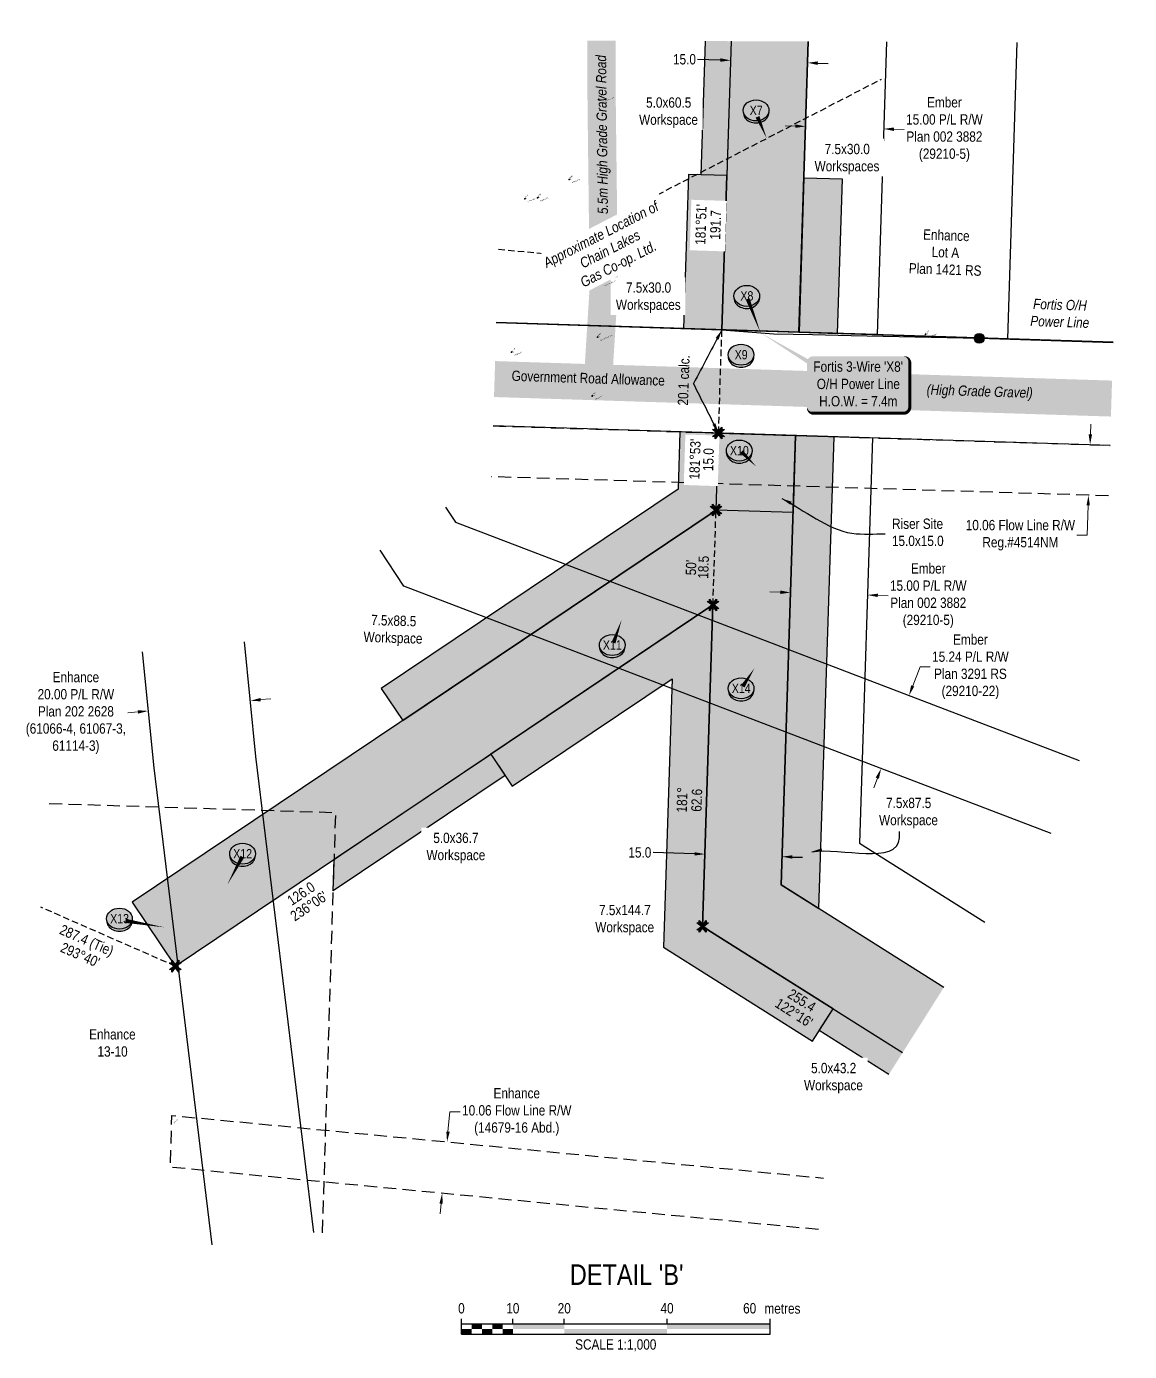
# Model space of a CAD drawing. Extents: x 337432 to 345408, y 5808486 to 5816348.
# Drawn here: x 342959 to 344031, y 5810667 to 5811956 of the extents above; entities that cross this region are included whole.
import ezdxf
from ezdxf.enums import TextEntityAlignment as Align

# ---------------------------------------------------------------- set-up
doc = ezdxf.new("R2010")
doc.units = 0
doc.header["$LTSCALE"] = 5
doc.header["$PDSIZE"] = 0.5
for name, pattern in [('foc-ACCESSROAD', [3.75, 2.5, -1.25]), ('foc-FLOWLINE', [3.75, 2.5, -1.25]), ('foc-TIELINE', [1.875, 1.25, -0.625]), ('foc-TRAV', [1.875, 1.25, -0.625]), ('POWERLINE5', [7.8, 2.4, -0.6, 0.6, -0.6, 0.6, -0.6, 2.4]), ('UG_PIPE', [1.875, 1.25, -0.625])]:
    doc.linetypes.add(name, pattern=pattern)
doc.layers.get('Defpoints').update_dxf_attribs({"color": 9})
for name, color, linetype in [('AS-PIPE-AG-CLIENT HIGH PRESSURE', 240, 'Continuous'), ('AS-PIPE-UG', 44, 'UG_PIPE'), ('AS-PIPE-UG-T', 44, 'Continuous'), ('AS-POWER', 104, 'foc-POWER'), ('AS-POWER-EXISTING', 72, 'POWERLINE5'), ('AS-POWER-T', 104, 'Continuous'), ('AS-ROADS', 254, 'Continuous'), ('C-FLOWLINE', 13, 'foc-FLOWLINE'), ('C-RW', 13, 'Continuous'), ('C-WS', 13, 'foc-ACCESSROAD'), ('DETAIL-T', 7, 'Continuous'), ('F-FLOWLINE', 190, 'foc-FLOWLINE'), ('F-RW', 190, 'Continuous'), ('L-BD', 7, 'Continuous'), ('L-BD1', 253, 'Continuous'), ('L-MON', 1, 'Continuous'), ('L-ROAD-T', 7, 'Continuous'), ('L-SEC', 7, 'Continuous'), ('L-TIE', 7, 'foc-TIELINE'), ('L-TITLEDB', 4, 'Continuous'), ('L-TITLEDB-T', 4, 'Continuous'), ('P-CROSSINGS', 250, 'Continuous'), ('P-IOP3', 10, 'Continuous'), ('P-IOP3-H', 21, 'Continuous'), ('P-IOP4', 10, 'Continuous'), ('P-IOP4-H', 21, 'Continuous'), ('P-LTO3', 14, 'Continuous'), ('P-LTO4', 14, 'Continuous'), ('P-PROPOSED', 10, 'Continuous'), ('P-PROPOSED-H', 21, 'Continuous'), ('P-PROPOSED-T', 10, 'Continuous'), ('P-TEMP-H3', 41, 'Continuous'), ('P-TEMP-H4', 41, 'Continuous'), ('P-TEMP_WORKSPACE3', 46, 'Continuous'), ('P-TEMP_WORKSPACE4', 46, 'Continuous'), ('P-TRAV', 4, 'foc-TRAV'), ('P-TXT', 4, 'Continuous')]:
    doc.layers.add(name, color=color, linetype=linetype)
for name, color, linetype, lineweight in [('C-FLOWLINE-T', 13, 'Continuous', 9), ('C-RW-T', 13, 'Continuous', 9), ('C-WS-T', 13, 'Continuous', 9), ('F-FLOWLINE-T', 190, 'Continuous', 9), ('F-RW-T', 190, 'Continuous', 9), ('P-TEMP-T3', 46, 'Continuous', 18), ('P-TEMP-T4', 46, 'Continuous', 18), ('T-TEXT', 48, 'Continuous', 18)]:
    doc.layers.add(name, color=color, linetype=linetype, lineweight=lineweight)
for name, color, linetype, plot in [('Z-DESCRIPTION-1409-18', 21, 'Continuous', False), ('Z-ELEVATION-1409-18', 21, 'Continuous', False), ('Z-MSPOINT-1409-18', 21, 'Continuous', False), ('Z-POINTNUMBER-1409-18', 21, 'Continuous', False)]:
    doc.layers.add(name, color=color, linetype=linetype, plot=plot)
doc.styles.add('100L', font='', dxfattribs={"height": 11})
doc.styles.add('80', font='', dxfattribs={"height": 10})
doc.styles.add('80CG', font='', dxfattribs={"height": 10})
doc.styles.add('80L', font='', dxfattribs={"height": 10})
doc.styles.add('80LS', font='', dxfattribs={"height": 10})
doc.styles.add('Crossing', font='', dxfattribs={"height": 10})
doc.styles.add('DESCRIPTION', font='', dxfattribs={"height": 2.5})
doc.styles.add('ELEVATION', font='', dxfattribs={"height": 2.5})
doc.styles.add('foc-LtypeFont', font='', dxfattribs={"height": 7.35})
doc.styles.add('POINTNUMBER', font='', dxfattribs={"height": 2.5})
doc.styles.get('100L').set_extended_font_data('Arial Narrow')
doc.styles.get('80').set_extended_font_data('Arial Narrow')
doc.styles.get('80CG').set_extended_font_data('Arial Narrow')
doc.styles.get('80L').set_extended_font_data('Arial Narrow')
doc.styles.get('80LS').set_extended_font_data('Arial Narrow', italic=True)
doc.styles.get('Crossing').set_extended_font_data('Arial Narrow')
doc.styles.get('DESCRIPTION').set_extended_font_data('Arial Narrow')
doc.styles.get('ELEVATION').set_extended_font_data('Arial Narrow')
doc.styles.get('foc-LtypeFont').set_extended_font_data('Arial Narrow')
doc.styles.get('POINTNUMBER').set_extended_font_data('Arial Narrow')
doc.linetypes.add('foc-POWER', pattern='A,6,-1,["P",foc-LtypeFont,S=0.2,R=0,X=-0.625,Y=-0.75],-1.24,4', length=12.24)
doc.dimstyles.new('Compass 5 000', dxfattribs={"dimscale": 5, "dimtxt": 9, "dimasz": 2, "dimexe": 0.2, "dimexo": 0.0625, "dimgap": 0.5, "dimtad": 0, "dimtih": 1, "dimtoh": 1, "dimzin": 0, "dimdsep": 46, "dimtxsty": '80CG', "dimcen": 0.1, "dimse1": 1, "dimse2": 1, "dimclrd": 256, "dimclrt": 256, "dimaunit": 1, "dimadec": 4, "dimazin": 0, "dimtfac": 0.06, "dimtofl": 0, "dimtmove": 0, "dimatfit": 1, "dimfxl": 0.2, "dimtolj": 1, "dimtzin": 0, "dimlwd": -1, "dimarcsym": 0})

# ---------------------------------------------------------------- blocks, each defined once
blk = doc.blocks.new('xing2')
h = blk.add_hatch(color=50)
h.dxf.hatch_style = 1
edge = h.paths.add_edge_path()
edge.add_ellipse((0, 0), major_axis=(-12.5, 0), ratio=0.816297, start_angle=0, end_angle=360)
h = blk.add_hatch(color=250)
h.dxf.hatch_style = 1
edge = h.paths.add_edge_path()
edge.add_ellipse((0, -2), major_axis=(-12.5, 0), ratio=0.816297, start_angle=0, end_angle=180)
edge.add_line((12.5, -2), (12.5, 0))
edge.add_ellipse((0, 0), major_axis=(-12.5, 0), ratio=0.816297, start_angle=0, end_angle=180, ccw=False)
edge.add_line((-12.5, 0), (-12.5, -2))
at = {"color": 250}
blk.add_ellipse((0, 0), major_axis=(-12.5, 0), ratio=0.816297, dxfattribs=at)
blk.add_ellipse((0, -2), major_axis=(-12.5, 0), ratio=0.816297, start_param=0, end_param=3.141593, dxfattribs=at)
at = {"color": 250, "style": 'Crossing'}
blk.add_attdef('CROSSING', text='', height=9, dxfattribs=at).set_placement((0.1, 0), align=Align.MIDDLE_CENTER)
at = {"color": 250, "style": 'Crossing', "flags": 1}
for tag, p in [('OWNER', (0.1, -12.5)), ('DESCRIPTION', (0.1, -25.8)), ('LOCATION', (0.1, -39.3)), ('DWG_REF', (0.1, -52.8))]:
    blk.add_attdef(tag, text='', height=9, dxfattribs=at).set_placement(p, align=Align.MIDDLE_CENTER)
blk = doc.blocks.new('TEMP')
h = blk.add_hatch(color=255)
h.dxf.hatch_style = 1
h.paths.add_polyline_path([(0, 0.25), (-0.67, 1.15), (-0.67, 0.67), (-1.15, 0.67), (-0.25, 0), (-1.15, -0.67), (-0.67, -0.67), (-0.67, -1.15), (0, -0.25), (0.67, -1.15), (0.67, -0.67), (1.15, -0.67), (0.25, 0), (1.15, 0.67), (0.67, 0.67), (0.67, 1.15)])
h.paths.add_polyline_path([(0.57, 0.85), (0.57, 0.57), (0.85, 0.57), (0.08, 0), (0.85, -0.57), (0.57, -0.57), (0.57, -0.85), (0, -0.08), (-0.57, -0.85), (-0.57, -0.57), (-0.85, -0.57), (-0.08, 0), (-0.85, 0.57), (-0.57, 0.57), (-0.57, 0.85), (0, 0.08)], flags=16)
h = blk.add_hatch(color=1)
h.dxf.hatch_style = 1
h.paths.add_polyline_path([(0, 0.08), (-0.57, 0.85), (-0.57, 0.57), (-0.85, 0.57), (-0.08, 0), (-0.85, -0.57), (-0.57, -0.57), (-0.57, -0.85), (0, -0.08), (0.57, -0.85), (0.57, -0.57), (0.85, -0.57), (0.08, 0), (0.85, 0.57), (0.57, 0.57), (0.57, 0.85)])
at = {"color": 1}
for p, q in [((-0.08, 0), (0.08, 0)), ((0, 0.08), (0, -0.08))]:
    blk.add_line(p, q, dxfattribs=at)
at = {"color": 255, "flags": 128}
blk.add_lwpolyline([(-0.25, 0), (-1.15, 0.67), (-0.67, 0.67), (-0.67, 1.15), (0, 0.25), (0.67, 1.15), (0.67, 0.67), (1.15, 0.67), (0.25, 0), (1.15, -0.67), (0.67, -0.67), (0.67, -1.15), (0, -0.25), (-0.67, -1.15), (-0.67, -0.67), (-1.15, -0.67)], close=True, dxfattribs=at)
at = {"color": 1, "flags": 128}
blk.add_lwpolyline([(-0.08, 0), (-0.85, 0.57), (-0.57, 0.57), (-0.57, 0.85), (0, 0.08), (0.57, 0.85), (0.57, 0.57), (0.85, 0.57), (0.08, 0), (0.85, -0.57), (0.57, -0.57), (0.57, -0.85), (0, -0.08), (-0.57, -0.85), (-0.57, -0.57), (-0.85, -0.57)], close=True, dxfattribs=at)
blk = doc.blocks.new('*D280')
at = {"layer": 'C-FLOWLINE-T', "transparency": 16777216}
for p, q in [((343368.7, 5810880.7), (343370.6, 5810899.9)), ((343370.6, 5810899.9), (343380.6, 5810899.9)), ((343362, 5810810.7), (343361.1, 5810800.7))]:
    blk.add_line(p, q, dxfattribs=at)
for points in [[(343367.1, 5810880.8), (343370.4, 5810880.5), (343367.8, 5810870.7)], [(343360.4, 5810810.8), (343363.7, 5810810.5), (343363, 5810820.6)]]:
    blk.add_solid(points, dxfattribs=at)
at = {"layer": 'Defpoints', "color": 0, "transparency": 16777216}
for p in [(343356.3, 5810871.8), (343367.8, 5810870.7), (343351.5, 5810821.7)]:
    blk.add_point(p, dxfattribs=at)
at = {"layer": 'C-FLOWLINE-T', "transparency": 16777216, "insert": (343435.6, 5810899.9), "char_height": 10, "attachment_point": 5, "style": '80CG'}
blk.add_mtext('\\A1;Enhance\\P10.06 Flow Line R/W\\P(14679-16 Abd.)', dxfattribs=at)
blk = doc.blocks.new('*D281')
at = {"layer": 'Defpoints', "color": 0, "transparency": 16777216}
for p in [(343906.9, 5811551.7), (343905.4, 5811502.6), (343991.6, 5811499.9)]:
    blk.add_point(p, dxfattribs=at)
at = {"layer": 'F-FLOWLINE-T', "transparency": 16777216}
for p, q in [((343993.5, 5811559.1), (343993.8, 5811569.1)), ((343991.3, 5811489.9), (343990.4, 5811461)), ((343990.4, 5811461), (343980.4, 5811461))]:
    blk.add_line(p, q, dxfattribs=at)
for points in [[(343991.8, 5811559.1), (343995.1, 5811559), (343993.2, 5811549.1)], [(343989.7, 5811490), (343993, 5811489.9), (343991.6, 5811499.9)]]:
    blk.add_solid(points, dxfattribs=at)
at = {"layer": 'F-FLOWLINE-T', "transparency": 16777216, "insert": (343925.4, 5811461), "char_height": 10, "attachment_point": 5, "style": '80CG'}
blk.add_mtext('\\A1;10.06 Flow Line R/W\\PReg.#4514NM', dxfattribs=at)
blk = doc.blocks.new('*D282')
at = {"layer": 'C-RW-T', "transparency": 16777216}
for p, q in [((343186.5, 5811301), (343196.5, 5811301.9)), ((343067.1, 5811289), (343057.2, 5811288.1))]:
    blk.add_line(p, q, dxfattribs=at)
for points in [[(343186.3, 5811302.6), (343186.7, 5811299.3), (343176.6, 5811300)], [(343067, 5811290.7), (343067.3, 5811287.4), (343077.1, 5811290)]]:
    blk.add_solid(points, dxfattribs=at)
at = {"layer": 'Defpoints', "color": 0, "transparency": 16777216}
for p in [(343077.1, 5811290), (343178, 5811285.9), (343078.5, 5811275.9)]:
    blk.add_point(p, dxfattribs=at)
at = {"layer": 'C-RW-T', "transparency": 16777216, "insert": (343006.8, 5811288.1), "char_height": 10, "attachment_point": 5, "style": '80CG'}
blk.add_mtext('\\A1;Enhance\\P20.00 P/L R/W\\PPlan 202 2628\\P(61066-4, 61067-3, \\P61114-3)', dxfattribs=at)
blk = doc.blocks.new('*D283')
at = {"layer": 'Defpoints', "color": 0, "transparency": 16777216}
for p in [(343817.1, 5811305.1), (343818.3, 5811304.6), (343791, 5811233.5)]:
    blk.add_point(p, dxfattribs=at)
at = {"layer": 'F-RW-T', "transparency": 16777216}
for p, q in [((343820.7, 5811314.4), (343827.8, 5811333)), ((343827.8, 5811333), (343837.8, 5811333)), ((343786.3, 5811224.6), (343782.7, 5811215.3))]:
    blk.add_line(p, q, dxfattribs=at)
for points in [[(343819.1, 5811315), (343822.2, 5811313.8), (343817.1, 5811305.1)], [(343784.7, 5811225.2), (343787.8, 5811224), (343789.9, 5811233.9)]]:
    blk.add_solid(points, dxfattribs=at)
at = {"layer": 'F-RW-T', "transparency": 16777216, "insert": (343876.8, 5811333), "char_height": 10, "attachment_point": 5, "style": '80CG'}
blk.add_mtext('\\A1;Ember\\P15.24 P/L R/W\\PPlan 3291 RS\\P(29210-22)', dxfattribs=at)
blk = doc.blocks.new('*D284')
at = {"layer": 'Defpoints', "color": 0, "transparency": 16777216}
for p in [(343701.7, 5811402), (343776.7, 5811399.6), (343776.8, 5811402.8)]:
    blk.add_point(p, dxfattribs=at)
at = {"layer": 'F-RW-T', "transparency": 16777216}
for p, q in [((343691.8, 5811405.5), (343681.8, 5811405.8)), ((343786.8, 5811402.5), (343796.7, 5811402.1))]:
    blk.add_line(p, q, dxfattribs=at)
for points in [[(343691.9, 5811407.2), (343691.8, 5811403.8), (343701.8, 5811405.2)], [(343786.8, 5811404.1), (343786.7, 5811400.8), (343776.8, 5811402.8)]]:
    blk.add_solid(points, dxfattribs=at)
at = {"layer": 'F-RW-T', "transparency": 16777216, "insert": (343835.8, 5811402.1), "char_height": 10, "attachment_point": 5, "style": '80CG'}
blk.add_mtext('\\A1;Ember\\P15.00 P/L R/W\\PPlan 002 3882\\P(29210-5)', dxfattribs=at)
blk = doc.blocks.new('*D285')
at = {"layer": 'Defpoints', "color": 0, "transparency": 16777216}
for p in [(343716.4, 5811852.5), (343792.4, 5811856.3), (343792.2, 5811850.1)]:
    blk.add_point(p, dxfattribs=at)
at = {"layer": 'F-RW-T', "transparency": 16777216}
for p, q in [((343706.6, 5811859), (343696.6, 5811859.3)), ((343802.4, 5811856), (343812.4, 5811855.7))]:
    blk.add_line(p, q, dxfattribs=at)
for points in [[(343706.6, 5811860.7), (343706.5, 5811857.4), (343716.6, 5811858.7)], [(343802.5, 5811857.7), (343802.4, 5811854.3), (343792.4, 5811856.3)]]:
    blk.add_solid(points, dxfattribs=at)
at = {"layer": 'F-RW-T', "transparency": 16777216, "insert": (343851.5, 5811855.7), "char_height": 10, "attachment_point": 5, "style": '80CG'}
blk.add_mtext('\\A1;Ember\\P15.00 P/L R/W\\PPlan 002 3882\\P(29210-5)', dxfattribs=at)
blk = doc.blocks.new('*D286')
at = {"layer": 'Defpoints', "color": 0, "transparency": 16777216}
for p in [(343619.1, 5811166.3), (343694.1, 5811163.9), (343618.6, 5811150.7)]:
    blk.add_point(p, dxfattribs=at)
at = {"layer": 'P-TXT', "transparency": 16777216}
for p, q in [((343608.6, 5811151), (343568.1, 5811152.3)), ((343703.6, 5811147.9), (343713.6, 5811147.6))]:
    blk.add_line(p, q, dxfattribs=at)
for points in [[(343608.7, 5811152.6), (343608.6, 5811149.3), (343618.6, 5811150.7)], [(343703.6, 5811149.6), (343703.5, 5811146.3), (343693.6, 5811148.2)]]:
    blk.add_solid(points, dxfattribs=at)
at = {"layer": 'P-TXT', "transparency": 16777216, "insert": (343555.3, 5811152.3), "char_height": 10, "attachment_point": 5, "style": '80CG'}
blk.add_mtext('\\A1;15.0', dxfattribs=at)
blk = doc.blocks.new('*D287')
at = {"layer": 'Defpoints', "color": 0, "transparency": 16777216}
for p in [(343718.4, 5811920.6), (343638.3, 5811758.4), (343713.2, 5811756.1)]:
    blk.add_point(p, dxfattribs=at)
at = {"layer": 'P-TXT', "transparency": 16777216}
for p, q in [((343633.5, 5811923.3), (343611.4, 5811924)), ((343728.4, 5811920.3), (343738.4, 5811920))]:
    blk.add_line(p, q, dxfattribs=at)
for points in [[(343633.6, 5811925), (343633.5, 5811921.6), (343643.5, 5811923)], [(343728.4, 5811922), (343728.3, 5811918.6), (343718.4, 5811920.6)]]:
    blk.add_solid(points, dxfattribs=at)
at = {"layer": 'P-TXT', "transparency": 16777216, "insert": (343598.7, 5811924), "char_height": 10, "attachment_point": 5, "style": '80CG'}
blk.add_mtext('\\A1;15.0', dxfattribs=at)
blk = doc.blocks.new('*U32')
at = {"color": 0}
for p, q in [((-150, 0), (-150, 15)), ((-100, 10), (-100, 15)), ((-50, 10), (-50, 15)), ((50, 10), (50, 15)), ((150.2, 0), (150.2, 15)), ((-150, 10), (150.2, 10)), ((-150, 0), (150.2, 0))]:
    blk.add_line(p, q, dxfattribs=at)
for points in [[(-150, 5), (-140, 5), (-150, 0), (-140, 0)], [(-140, 10), (-130, 10), (-140, 5), (-130, 5)], [(-130, 5), (-120, 5), (-130, 0), (-120, 0)], [(-120, 10), (-110, 10), (-120, 5), (-110, 5)], [(-110, 5), (-100, 5), (-110, 0), (-100, 0)], [(-100, 10), (-50, 10), (-100, 5), (-50, 5)], [(-50, 5), (50, 5), (-50, 0), (50, 0)], [(50, 10), (150.2, 10), (50, 5), (150.2, 5)]]:
    blk.add_solid(points, dxfattribs=at)
at = {"color": 0, "style": '80'}
blk.add_text('metres', height=10, dxfattribs=at).set_placement((162.2, 20), align=Align.CENTER)
at = {"color": 0, "char_height": 10, "style": '80'}
for s, insert, attachment_point in [('0', (-150, 30.2), 2), ('10', (-100, 30.2), 2), ('20', (-50, 30.2), 2), ('40', (50, 30.2), 2), ('60', (136.7, 30.2), 3), ('SCALE 1:1,000', (0.1, -5), 2)]:
    blk.add_mtext(s, dxfattribs=dict(at, insert=insert, attachment_point=attachment_point))
blk = doc.blocks.new('*U301')
h = blk.add_hatch(color=255)
edge = h.paths.add_edge_path()
edge.add_line((-44, -28.5), (44, -28.5))
edge.add_arc((44, -22.5), 6, 270, 360)
edge.add_line((50, -22.5), (50, 21))
edge.add_arc((44, 21), 6, 0, 90)
edge.add_line((44, 27), (-44, 27))
edge.add_arc((-44, 21), 6, 90, 180)
edge.add_line((-50, 21), (-50, -22.5))
edge.add_arc((-44, -22.5), 6, 180, 270)
at = {"color": 104, "flags": 128}
blk.add_lwpolyline([(-44, -28.5, 3, 3, 0), (44, -28.5, 3, 3, 0.414214), (50, -22.5, 3, 3, 0), (50, 21, 3, 0, 0.414214), (44, 27, 0, 0, 0), (-44, 27, 0, 0, 0.414214), (-50, 21, 0, 0, 0), (-50, -22.5, 0, 3, 0.414214)], format="xyseb", close=True, dxfattribs=at)
at = {"color": 104, "style": '80'}
blk.add_attdef('ENTER_TEXT_001', (-26.8, -4.9), '', height=10, dxfattribs=at)
blk = doc.blocks.new('POWERPOLE')
h = blk.add_hatch(color=255)
edge = h.paths.add_edge_path()
edge.add_arc((0, 0), 0.96, 0, 360)
at = {"linetype": 'Continuous'}
for p, q in [((0.68, -0.68), (-0.68, 0.68)), ((-0.68, -0.68), (0.68, 0.68))]:
    blk.add_line(p, q, dxfattribs=at)
blk.add_circle((0, 0), 0.96, dxfattribs=at)

msp = doc.modelspace()

# ---------------------------------------------------------------- hatches: boundary and pattern name
at = {"layer": 'P-IOP3-H'}
h = msp.add_hatch(color=256, dxfattribs=at)
h.dxf.hatch_style = 1
h.paths.add_polyline_path([(343718.128, 5811907.145), (343643.183, 5811909.569), (343635.138, 5811660.902), (343710.085, 5811658.545)])
at = {"layer": 'P-IOP4-H'}
h = msp.add_hatch(color=256, dxfattribs=at)
h.dxf.hatch_style = 1
h.paths.add_polyline_path([(343706.724, 5811558.039), (343704.319, 5811483.094), (343629.373, 5811485.451), (343631.777, 5811560.396)])
at = {"layer": 'P-PROPOSED-H'}
h = msp.add_hatch(color=256, dxfattribs=at)
h.dxf.hatch_style = 1
h.paths.add_polyline_path([(343719.155, 5811941.346), (343644.217, 5811941.664), (343635.138, 5811660.902), (343710.085, 5811658.545)])
h = msp.add_hatch(color=256, dxfattribs=at)
h.dxf.hatch_style = 1
h.paths.add_polyline_path([(343706.724, 5811558.039), (343704.319, 5811483.094), (343629.373, 5811485.451), (343631.777, 5811560.396)])
h = msp.add_hatch(color=256, dxfattribs=at)
h.dxf.hatch_style = 1
h.paths.add_polyline_path([(343810.863, 5810957.542), (343850.904, 5811020.94), (343692.698, 5811120.86), (343704.319, 5811483.094), (343629.373, 5811485.451), (343061.659, 5811103.963), (343103.473, 5811041.72), (343626.41, 5811393.12), (343616.366, 5811080.383)])
at = {"layer": 'P-TEMP-H3'}
h = msp.add_hatch(color=256, dxfattribs=at)
h.dxf.hatch_style = 1
h.paths.add_polyline_path([(343644.221, 5811941.664), (343619.213, 5811941.771), (343615.005, 5811811.632), (343639.986, 5811810.824)])
h = msp.add_hatch(color=256, dxfattribs=at)
h.dxf.hatch_style = 1
h.paths.add_polyline_path([(343602.514, 5811812.036), (343597.665, 5811662.081), (343635.138, 5811660.902), (343639.986, 5811810.824)])
h = msp.add_hatch(color=256, dxfattribs=at)
h.dxf.hatch_style = 1
h.paths.add_polyline_path([(343714.841, 5811808.503), (343710.085, 5811658.545), (343747.559, 5811657.39), (343752.314, 5811807.315)])
at = {"layer": 'P-TEMP-H4'}
h = msp.add_hatch(color=256, dxfattribs=at)
h.dxf.hatch_style = 1
h.paths.add_polyline_path([(343324.642, 5811280.629), (343629.373, 5811485.451), (343631.777, 5811560.396), (343594.305, 5811561.598), (343592.516, 5811505.851), (343303.728, 5811311.745)])
h = msp.add_hatch(color=256, dxfattribs=at)
h.dxf.hatch_style = 1
h.paths.add_polyline_path([(343729.464, 5811097.639), (343744.196, 5811556.837), (343706.724, 5811558.039), (343692.698, 5811120.86)])
h = msp.add_hatch(color=256, dxfattribs=at)
h.dxf.hatch_style = 1
h.paths.add_polyline_path([(343431.17, 5811216.753), (343586.589, 5811321.19), (343578.205, 5811060.142), (343723.141, 5810968.602), (343743.162, 5811000.301), (343616.366, 5811080.383), (343626.41, 5811393.12), (343410.259, 5811247.872)])
h = msp.add_hatch(color=256, dxfattribs=at)
h.dxf.hatch_style = 1
h.paths.add_polyline_path([(343258.135, 5811145.649), (343410.259, 5811247.872), (343424.2, 5811227.126), (343257.168, 5811114.886)])
h = msp.add_hatch(color=256, dxfattribs=at)
h.dxf.hatch_style = 1
h.paths.add_polyline_path([(343797.516, 5810936.41), (343810.863, 5810957.542), (343743.162, 5811000.301), (343729.815, 5810979.169)])

# ---------------------------------------------------------------- linework, layer by layer
at = {"layer": 'AS-PIPE-UG', "flags": 128}
msp.add_lwpolyline([(343417.913, 5811739.149), (343461.878, 5811735.132), (343790.379, 5811904.809)], dxfattribs=at)
at = {"layer": 'AS-POWER', "flags": 128}
msp.add_lwpolyline([(343415.703, 5811667.83), (343485.248, 5811665.627), (343635.138, 5811660.902), (343685.588, 5811656.922), (343723.213, 5811656.262), (343760.698, 5811655.402), (343885.353, 5811652.552), (344015.717, 5811648.505)], dxfattribs=at)
at = {"layer": 'AS-POWER-T', "flags": 128}
msp.add_lwpolyline([(343672.613, 5811657.946, 0, 4.999, 0), (343729.845, 5811623.274, 24.995, 24.995, 0)], format="xyseb", dxfattribs=at)
at = {"layer": 'AS-ROADS', "flags": 128}
for points, const_width in [([(343517.936, 5811942.201), (343518.143, 5811881.28), (343520.298, 5811703.035), (343514.482, 5811609.742)], 27.5), ([(343414.001, 5811612.923), (344014.001, 5811593.929)], 34.992)]:
    msp.add_lwpolyline(points, dxfattribs=dict(at, const_width=const_width))
at = {"layer": 'C-FLOWLINE', "flags": 128}
msp.add_lwpolyline([(343728.97, 5810785.434), (343098.612, 5810846.063), (343100.202, 5810896.442), (343733.786, 5810835.503)], dxfattribs=at)
at = {"layer": 'C-RW', "flags": 128}
for points in [[(343238.23, 5810782.636), (343181.97, 5811245.755), (343170.839, 5811357.313)], [(343071.355, 5811347.386), (343082.593, 5811234.762), (343138.982, 5810770.579)]]:
    msp.add_lwpolyline(points, dxfattribs=at)
at = {"layer": 'C-WS', "flags": 128}
msp.add_lwpolyline([(343246.712, 5810782.369), (343259.558, 5811190.885), (342977.029, 5811199.818)], dxfattribs=at)
at = {"layer": 'F-FLOWLINE', "flags": 128}
for points in [[(343412.587, 5811567.288), (344012.57, 5811548.421)], [(344011.025, 5811499.298), (343411.057, 5811517.888)]]:
    msp.add_lwpolyline(points, dxfattribs=at)
at = {"layer": 'F-RW', "flags": 128}
for points in [[(343795.079, 5811941.024), (343786.121, 5811656.154), (343709.969, 5811658.628), (343719.155, 5811941.346)], [(343850.904, 5811020.94), (343692.698, 5811120.86), (343706.724, 5811558.039), (343781.683, 5811555.682), (343768.988, 5811161.335), (343890.938, 5811084.388)], [(343366.31, 5811488.369), (343375.898, 5811473.835), (343982.466, 5811241.847)], [(343955.25, 5811170.687), (343325.808, 5811411.42), (343302.719, 5811446.423)]]:
    msp.add_lwpolyline(points, dxfattribs=at)
at = {"layer": 'L-SEC'}
msp.add_line((344012.57, 5811548.421), (343412.587, 5811567.288), dxfattribs=at)
msp.add_lwpolyline([(344015.73, 5811648.934), (343415.702, 5811667.803)], dxfattribs=at)
at = {"layer": 'L-TIE'}
msp.add_line((343103.473, 5811041.72), (342972.855, 5811098.962), dxfattribs=at)
at = {"layer": 'L-TITLEDB', "flags": 128}
msp.add_lwpolyline([(343415.702, 5811667.803), (343913.328, 5811652.154), (343922.395, 5811940.483)], dxfattribs=at)
at = {"layer": 'P-CROSSINGS', "flags": 128}
for points in [[(343678.674, 5811847.111, 0, 3.998, 0), (343669.729, 5811868.059, 1.999, 1.999, 0)], [(343672.613, 5811657.946, 0, 3.998, 0), (343660.15, 5811690.883, 1.999, 1.999, 0)], [(343668.247, 5811527.934, 0, 3.998, 0), (343654.095, 5811542.297, 1.999, 1.999, 0)], [(343537.542, 5811378.573, 0, 3.998, 0), (343529.698, 5811356.286, 1.999, 1.999, 0)], [(343666.822, 5811331.648, 0, 3.998, 0), (343655.371, 5811313.864, 1.999, 1.999, 0)], [(343154.023, 5811120.859, 0, 3.998, 0), (343168.681, 5811148.133, 1.999, 1.999, 0)], [(343093.036, 5811079.445, 0, 3.998, 0), (343054.996, 5811085.822, 1.999, 1.999, 0)]]:
    msp.add_lwpolyline(points, format="xyseb", dxfattribs=at)
at = {"layer": 'P-IOP4'}
msp.add_lwpolyline([(343706.724, 5811558.039), (343704.319, 5811483.094), (343629.373, 5811485.451), (343631.777, 5811560.396)], close=True, dxfattribs=at)
at = {"layer": 'P-LTO3'}
msp.add_lwpolyline([(343644.221, 5811941.664), (343635.138, 5811660.902), (343710.085, 5811658.545), (343719.235, 5811941.346)], dxfattribs=at)
at = {"layer": 'P-LTO4'}
msp.add_lwpolyline([(343706.724, 5811558.039), (343704.319, 5811483.094), (343629.373, 5811485.451), (343631.777, 5811560.396)], close=True, dxfattribs=at)
at = {"layer": 'P-PROPOSED'}
msp.add_lwpolyline([(343706.724, 5811558.039), (343704.319, 5811483.094), (343629.373, 5811485.451), (343631.777, 5811560.396)], close=True, dxfattribs=at)
at = {"layer": 'P-TEMP_WORKSPACE3'}
msp.add_lwpolyline([(343644.217, 5811941.664), (343639.986, 5811810.824), (343615.005, 5811811.632), (343619.213, 5811941.771)], dxfattribs=at)
for points in [[(343602.514, 5811812.036), (343597.665, 5811662.081), (343635.138, 5811660.902), (343639.986, 5811810.824)], [(343714.841, 5811808.503), (343710.085, 5811658.545), (343747.559, 5811657.39), (343752.314, 5811807.315)]]:
    msp.add_lwpolyline(points, close=True, dxfattribs=at)
at = {"layer": 'P-TEMP_WORKSPACE4'}
for points in [[(343324.642, 5811280.629), (343629.373, 5811485.451), (343631.777, 5811560.396), (343594.305, 5811561.598), (343592.516, 5811505.851), (343303.728, 5811311.745)], [(343729.464, 5811097.639), (343744.196, 5811556.837), (343706.724, 5811558.039), (343692.698, 5811120.86)], [(343431.17, 5811216.753), (343586.589, 5811321.19), (343578.205, 5811060.142), (343723.141, 5810968.602), (343743.162, 5811000.301), (343616.366, 5811080.383), (343626.41, 5811393.12), (343410.259, 5811247.872)], [(343258.135, 5811145.649), (343410.259, 5811247.872), (343424.2, 5811227.126), (343257.168, 5811114.886)]]:
    msp.add_lwpolyline(points, close=True, dxfattribs=at)
msp.add_lwpolyline([(343797.516, 5810936.41), (343729.815, 5810979.169), (343743.162, 5811000.301), (343810.863, 5810957.542)], dxfattribs=at)
at = {"layer": 'P-TRAV'}
for p, q in [((343631.777, 5811560.396), (343635.138, 5811660.902)), ((343626.41, 5811393.12), (343629.373, 5811485.451))]:
    msp.add_line(p, q, dxfattribs=at)
at = {"layer": 'Z-MSPOINT-1409-18'}
for p in [(343515.221, 5811884.866, 4550.162), (343486.535, 5811806.958, 4544.515), (343443.49, 5811788.419, 4545.98), (343455.718, 5811789.129, 4546.506), (343517.377, 5811706.581, 4540.928), (343514.076, 5811653.629, 4539.693), (343833.033, 5811656.369, 4540.718), (343430.602, 5811639.005, 4538.872), (343509.045, 5811596.321, 4538.487)]:
    msp.add_point(p, dxfattribs=at)

# ---------------------------------------------------------------- block references
at = {"layer": 'AS-POWER-EXISTING', "xscale": 4.998911300000001, "yscale": 4.998911300000001, "zscale": 4.998911300000001}
msp.add_blockref('POWERPOLE', (343885.353, 5811652.552), dxfattribs=at)
at = {"layer": 'AS-POWER-T'}
ref = msp.add_blockref('*U301', (343767.82, 5811608.138), dxfattribs=dict(at, xscale=0.99978226, yscale=0.99978226, zscale=0.99978226))
ref.add_attrib('ENTER_TEXT_001', "Fortis 3-Wire 'X8'", (343724.06, 5811620.044), dxfattribs={"layer": '0', "color": 104, "height": 9.99782, "style": '80'})
ref.add_attrib('ENTER_TEXT_002', 'O/H Power Line', (343727.358, 5811603.203), dxfattribs={"layer": '0', "color": 104, "height": 9.99782, "style": '80'})
ref.add_attrib('ENTER_TEXT_003', 'H.O.W. = 7.4m', (343729.714, 5811586.363), dxfattribs={"layer": '0', "color": 104, "height": 9.99782, "style": '80'})
at = {"layer": 'DETAIL-T'}
msp.add_blockref('*U32', (343531.772, 5810683.629), dxfattribs=at)
at = {"layer": 'L-MON', "color": 5, "xscale": 4.998911300000001, "yscale": 4.998911300000001, "zscale": 4.998911300000001}
for p in [(343629.373, 5811485.451), (343626.41, 5811393.12), (343616.366, 5811080.383), (343103.473, 5811041.72)]:
    msp.add_blockref('TEMP', p, dxfattribs=at)
at = {"layer": 'P-CROSSINGS'}
for p, xscale, yscale, zscale, values in [((343668.34, 5811874.307), 0.99978226, 0.99978226, 0.99978226, {'CROSSING': 'X7'}), ((343659.277, 5811693.846), 0.99978226, 0.99978226, 0.99978226, {'CROSSING': 'X8'}), ((343653.711, 5811636.631), 0.99978226, 0.99978226, 0.99978226, {'CROSSING': 'X9'}), ((343651.97, 5811543.342), 0.99978226, 0.99978226, 0.99978226, {'CROSSING': 'X10'}), ((343528.419, 5811354.154), 0.99978226, 0.99978226, 0.99978226, {'CROSSING': 'X11'}), ((343653.789, 5811312.005), 0.9996571799999981, 0.9996571799999981, 0.9996571799999981, {'CROSSING': 'X14'}), ((343168.886, 5811151.129), 0.99978226, 0.99978226, 0.99978226, {'CROSSING': 'X12'})]:
    msp.add_blockref('xing2', p, dxfattribs=dict(at, xscale=xscale, yscale=yscale, zscale=zscale)).add_auto_attribs(values)

# ---------------------------------------------------------------- texts
at = {"layer": 'DETAIL-T', "color": 3, "insert": (343542.432, 5810741.576), "char_height": 20, "width": 223.85802, "attachment_point": 5, "style": '80CG'}
msp.add_mtext("DETAIL 'B'", dxfattribs=at)
at = {"layer": 'L-BD1', "style": '80L'}
for s, rotation, p in [('18.5', 88.1624, (343617.142, 5811429.818)), ("50'", 88.1624, (343605.073, 5811429.499)), ('181°', 88.1604, (343596.323, 5811203.559)), ('62.6', 88.1604, (343610.562, 5811203.101)), ('255.4', 327.7243, (343712.834, 5811008.419)), ("122°16'", 327.7243, (343705.226, 5810996.374))]:
    msp.add_text(s, height=9.9978, rotation=rotation, dxfattribs=at).set_placement(p, align=Align.MIDDLE)
at = {"layer": 'L-ROAD-T', "style": '80L'}
msp.add_text('Government Road Allowance', height=9.99782, rotation=358.16611, dxfattribs=at).set_placement((343505.089, 5811613.822), align=Align.MIDDLE_CENTER)
at = {"layer": 'P-TXT', "style": '80L'}
msp.add_text('20.1 calc.', height=9.9978, rotation=88.084703, dxfattribs=at).set_placement((343597.712, 5811611.698), align=Align.MIDDLE)
at = {"layer": 'T-TEXT', "style": '80LS'}
msp.add_text('(High Grade Gravel)', height=10, rotation=358.16611, dxfattribs=at).set_placement((343885.844, 5811601.147), align=Align.MIDDLE_CENTER)
at = {"layer": 'Z-DESCRIPTION-1409-18', "style": 'DESCRIPTION'}
for s, height, p in [('RD-CL2 HGGR 5.5M', 0.99978, (343518.143, 5811881.28)), ('BUSHLINE12', 0.9998, (343489.463, 5811803.39)), ('BUSHLINE12', 0.9998, (343446.428, 5811784.855)), ('BUSHLINE12', 0.9998, (343458.653, 5811785.565)), ('RD-CL2 HGGR 5.5M', 0.99978, (343520.298, 5811703.035)), ('RD-CL2 HGGR 5.5M', 0.99978, (343516.998, 5811650.095)), ('POWERPOLE', 0.9998, (343835.883, 5811652.835)), ('RD-SHLDR3', 0.9998, (343433.543, 5811635.475)), ('RD-SHLDR4', 0.9998, (343511.968, 5811592.8))]:
    msp.add_text(s, height=height, rotation=23.999999, dxfattribs=at).set_placement(p)
at = {"layer": 'Z-ELEVATION-1409-18', "style": 'ELEVATION'}
for s, p in [('909.623', (343515.221, 5811884.866)), ('908.494', (343486.535, 5811806.958)), ('908.787', (343443.49, 5811788.419)), ('908.892', (343455.718, 5811789.129)), ('907.777', (343517.377, 5811706.581)), ('907.530', (343514.076, 5811653.629)), ('907.735', (343833.033, 5811656.369)), ('907.366', (343430.602, 5811639.005)), ('907.289', (343509.045, 5811596.321)), ('905.293', (343102.373, 5810888.722))]:
    msp.add_text(s, height=0.9998, rotation=44.999991, dxfattribs=at).set_placement(p)
at = {"layer": 'Z-POINTNUMBER-1409-18', "style": 'POINTNUMBER'}
for s, p in [('700', (343515.221, 5811884.866)), ('687', (343486.535, 5811806.958)), ('697', (343443.49, 5811788.419)), ('686', (343455.718, 5811789.129)), ('699', (343517.377, 5811706.581)), ('608', (343833.033, 5811656.369)), ('698', (343514.076, 5811653.629)), ('612', (343430.602, 5811639.005)), ('619', (343509.045, 5811596.321))]:
    msp.add_text(s, height=0.9998, dxfattribs=at).set_placement(p)

# ---------------------------------------------------------------- dimensions: what is measured, and where the dimension line sits
at = {"layer": 'C-FLOWLINE-T', "color": 5}
dim = msp.add_linear_dim(base=(343367.79, 5810870.705), p1=(343351.532, 5810821.737), p2=(343356.348, 5810871.806), angle=84.506076, text='Enhance\\P10.06 Flow Line R/W\\P(14679-16 Abd.)', dimstyle='Compass 5 000', dxfattribs=at)
dim.commit()
dim.dimension.update_dxf_attribs({"geometry": '*D280', "text_midpoint": (343435.594, 5810899.864), "dimtype": 161})
at = {"layer": 'C-RW-T', "color": 5}
dim = msp.add_aligned_dim(p1=(343177.969, 5811285.854), p2=(343078.485, 5811275.928), distance=-14.178, text='Enhance\\P20.00 P/L R/W\\PPlan 202 2628\\P(61066-4, 61067-3, \\P61114-3)', dimstyle='Compass 5 000', dxfattribs=at)
dim.commit()
dim.dimension.update_dxf_attribs({"geometry": '*D282', "text_midpoint": (343006.798, 5811288.05)})
at = {"layer": 'F-FLOWLINE-T', "color": 5}
dim = msp.add_linear_dim(base=(343991.641, 5811499.898), p1=(343906.886, 5811551.745), p2=(343905.362, 5811502.572), angle=268.225181, text='10.06 Flow Line R/W\\PReg.#4514NM', dimstyle='Compass 5 000', dxfattribs=at)
dim.commit()
dim.dimension.update_dxf_attribs({"geometry": '*D281', "text_midpoint": (343925.435, 5811460.971), "dimtype": 161})
at = {"layer": 'P-TXT', "color": 5}
dim = msp.add_linear_dim(base=(343618.623, 5811150.651), p1=(343694.079, 5811163.899), p2=(343619.126, 5811166.306), angle=178.160427, text='15.0', dimstyle='Compass 5 000', dxfattribs=at)
dim.commit()
dim.dimension.update_dxf_attribs({"geometry": '*D286', "text_midpoint": (343555.312, 5811152.275), "dimtype": 161})

# ---------------------------------------------------------------- leaders
at = {"layer": 'P-TEMP-T4', "path_type": 1}
msp.add_leader([(343722.502, 5811153.061), (343807.801, 5811166.594), (343807.801, 5811172.819)], dimstyle='Compass 5 000', override={"dimgap": 0.5, "dimtad": 0}, dxfattribs=at)
at = {"layer": 'P-TXT', "path_type": 1}
msp.add_leader([(343635.138, 5811660.902), (343607.49, 5811608.568)], dimstyle='Compass 5 000', override={"dimgap": 0.5, "dimtad": 0}, dxfattribs=at)

# ---------------------------------------------------------------- next in the draw order: texts
at = {"layer": 'AS-PIPE-UG-T', "insert": (343460.161, 5811729.745), "char_height": 10, "attachment_point": 1, "rotation": 27.317196, "style": '80L', "bg_fill": 2}
msp.add_mtext_dynamic_manual_height_columns('\\pi0.05;{\\fArial Narrow|b0|i1|c0|p34;Approximate Location of\\P\\pi31.26078;Chain Lakes \\P\\pi23.256;Gas Co-op. Ltd.}', width=125.14093, gutter_width=49.989, heights=[0], dxfattribs=at)
at = {"layer": 'AS-POWER-T', "insert": (343935.426, 5811691.191), "char_height": 10, "attachment_point": 1, "rotation": 358.172264, "style": '80L', "bg_fill": 3, "box_fill_scale": 1.1, "bg_fill_color": 256, "bg_fill_transparency": 0}
msp.add_mtext_dynamic_manual_height_columns('\\pi2.55341;{\\fArial Narrow|b0|i1|c0|p34;Fortis O/H \\P\\pi0.32626;Power Line}', width=57.1191, gutter_width=49.989, heights=[0], dxfattribs=at)
at = {"layer": 'L-BD', "insert": (342993.768, 5811082.713), "char_height": 9.99782, "width": 54.78793, "attachment_point": 1, "rotation": 336.3352, "line_spacing_factor": 0.934195, "style": '80L', "bg_fill": 3, "box_fill_scale": 1.1, "bg_fill_color": 256, "bg_fill_transparency": 0}
msp.add_mtext("\\pi0.21025;287.4 (Tie) \\P\\pi8.02233;293°40'", dxfattribs=at)
at = {"layer": 'L-BD1', "insert": (343603.176, 5811514.681), "char_height": 9.99782, "width": 39.16378, "attachment_point": 1, "rotation": 88.162408, "line_spacing_factor": 0.7865, "style": '80L', "bg_fill": 2}
msp.add_mtext("\\pi0.66377;181°53' \\P\\pi9.33173;15.0", dxfattribs=at)
at = {"layer": 'L-TITLEDB-T', "insert": (343817.815, 5811759.139), "char_height": 9.99783, "attachment_point": 1, "rotation": 357.943448, "style": '80L', "bg_fill": 2}
msp.add_mtext_dynamic_manual_height_columns('\\pi13.18465;Enhance\\P\\pi22.11177;Lot A\\P\\pi0.48959;Plan 1421 RS', width=70.1797, gutter_width=49.989, heights=[0], dxfattribs=at)
at = {"layer": 'P-PROPOSED-T', "insert": (343799.806, 5811477.162), "char_height": 9.99782, "attachment_point": 1, "style": '80L', "bg_fill": 3, "box_fill_scale": 1.1, "bg_fill_color": 256, "bg_fill_transparency": 0}
msp.add_mtext_dynamic_manual_height_columns('\\pi0.79335;Riser Site\\P\\pi0.66377;15.0x15.0', width=49.8504, gutter_width=249.944, heights=[0], dxfattribs=at)
at = {"layer": 'P-TEMP-T3', "char_height": 9.99782, "attachment_point": 1, "style": '100L', "bg_fill": 2}
for s, width, insert in [('\\pi6.93798;5.0x60.5\\P\\pi0.12842;Workspace', 56.88843, (343554.426, 5811886.982)), ('\\pi9.90801;7.5x30.0\\P\\pi0.12842;Workspaces', 62.67162, (343725.124, 5811841.763))]:
    msp.add_mtext_dynamic_manual_height_columns(s, width=width, gutter_width=274.94, heights=[0], dxfattribs=dict(at, insert=insert))

# ---------------------------------------------------------------- next in the draw order: linework, layer by layer
at = {"layer": 'P-IOP3'}
msp.add_lwpolyline([(343644.221, 5811941.664), (343635.138, 5811660.902), (343710.085, 5811658.545), (343719.235, 5811941.346)], dxfattribs=at)
at = {"layer": 'P-LTO4'}
msp.add_lwpolyline([(343850.904, 5811020.94), (343692.698, 5811120.86), (343704.319, 5811483.094), (343629.373, 5811485.451), (343061.659, 5811103.963), (343103.473, 5811041.72), (343626.41, 5811393.12), (343616.366, 5811080.383), (343810.863, 5810957.542)], dxfattribs=at)
at = {"layer": 'P-PROPOSED'}
msp.add_lwpolyline([(343644.221, 5811941.664), (343635.138, 5811660.902), (343710.085, 5811658.545), (343719.235, 5811941.346)], dxfattribs=at)

# ---------------------------------------------------------------- next in the draw order: block references
at = {"layer": 'L-MON', "color": 5, "xscale": 4.998911300000001, "yscale": 4.998911300000001, "zscale": 4.998911300000001}
msp.add_blockref('TEMP', (343631.777, 5811560.396), dxfattribs=at)
at = {"layer": 'P-CROSSINGS', "xscale": 0.99978226, "yscale": 0.99978226, "zscale": 0.99978226}
msp.add_blockref('xing2', (343049.206, 5811087.928), dxfattribs=at).add_auto_attribs({'CROSSING': 'X13'})

# ---------------------------------------------------------------- next in the draw order: texts
at = {"layer": 'P-TEMP-T3', "insert": (343531.874, 5811706.946), "char_height": 9.99782, "attachment_point": 1, "style": '100L', "bg_fill": 2}
msp.add_mtext_dynamic_manual_height_columns('\\pi9.90801;7.5x30.0\\P\\pi0.12842;Workspaces', width=62.67162, gutter_width=274.94, heights=[0], dxfattribs=at)
at = {"layer": 'T-TEXT', "insert": (343513.389, 5811850.74), "char_height": 10.00218, "width": 155.4272, "attachment_point": 2, "rotation": 90.692678, "style": '80LS', "bg_fill": 1, "box_fill_scale": 1.1, "bg_fill_color": 254, "bg_fill_transparency": 0}
msp.add_mtext('5.5m High Grade Gravel Road', dxfattribs=at)

# ---------------------------------------------------------------- next in the draw order: dimensions: what is measured, and where the dimension line sits
at = {"layer": 'F-RW-T', "color": 5}
for p1, p2, distance, picture, middle in [((343716.359, 5811852.461), (343792.219, 5811850.076), 6.257, '*D285', (343851.491, 5811855.701)), ((343701.718, 5811402.018), (343776.658, 5811399.605), 3.17, '*D284', (343835.836, 5811402.13))]:
    dim = msp.add_aligned_dim(p1=p1, p2=p2, distance=distance, text='Ember\\P15.00 P/L R/W\\PPlan 002 3882\\P(29210-5)', dimstyle='Compass 5 000', dxfattribs=at)
    dim.commit()
    dim.dimension.update_dxf_attribs({"geometry": picture, "text_midpoint": middle})

# ---------------------------------------------------------------- next in the draw order: leaders
at = {"layer": 'AS-PIPE-AG-CLIENT HIGH PRESSURE', "path_type": 1}
msp.add_leader([(343693.269, 5811496.586), (343761.622, 5811462.906), (343794.033, 5811462.265)], dimstyle='Compass 5 000', override={"dimgap": 0.5, "dimtad": 0}, dxfattribs=at)
at = {"layer": 'P-TXT', "path_type": 1}
msp.add_leader([(343631.777, 5811560.396), (343607.49, 5811608.568)], dimstyle='Compass 5 000', override={"dimgap": 0.5, "dimtad": 0}, dxfattribs=at)

# ---------------------------------------------------------------- next in the draw order: texts
at = {"layer": 'L-BD1', "insert": (343608.979, 5811743.078), "char_height": 9.99782, "width": 39.16378, "attachment_point": 1, "rotation": 88.147, "line_spacing_factor": 0.855, "style": '80L', "bg_fill": 2}
msp.add_mtext("\\pi0.66377;181°51'\\P\\pi6.13666;191.7 ", dxfattribs=at)
at = {"layer": 'P-TEMP-T4', "insert": (343287.144, 5811383.834), "char_height": 9.99782, "attachment_point": 1, "rotation": 358.225181, "style": '100L', "bg_fill": 3, "box_fill_scale": 1.1, "bg_fill_color": 256, "bg_fill_transparency": 0}
msp.add_mtext_dynamic_manual_height_columns('\\pi6.97208;7.5x88.5\\P\\pi0.12842;Workspace', width=56.88843, gutter_width=274.94, heights=[0], dxfattribs=at)
at = {"layer": 'P-TEMP-T4', "char_height": 9.99782, "attachment_point": 1, "style": '100L', "bg_fill": 2}
for s, insert in [('\\pi6.97208;7.5x87.5\\P\\pi0.12842;Workspace', (343787.796, 5811205.522)), ('\\pi3.82134;7.5x144.7\\P\\pi0.12842;Workspace', (343511.782, 5811101.341)), ('\\pi7.00277;5.0x43.2\\P\\pi0.12842;Workspace', (343714.812, 5810947.55))]:
    msp.add_mtext_dynamic_manual_height_columns(s, width=56.88843, gutter_width=274.94, heights=[0], dxfattribs=dict(at, insert=insert))
at = {"layer": 'P-TEMP-T4', "insert": (343376.377, 5811171.493), "char_height": 9.9978, "width": 56.88843, "attachment_point": 2, "style": '100L', "bg_fill": 2}
msp.add_mtext('5.0x36.7 \\PWorkspace', dxfattribs=at)

# ---------------------------------------------------------------- next in the draw order: linework, layer by layer
at = {"layer": 'P-IOP4'}
msp.add_lwpolyline([(343850.904, 5811020.94), (343692.698, 5811120.86), (343704.319, 5811483.094), (343629.373, 5811485.451), (343061.659, 5811103.963), (343103.473, 5811041.72), (343626.41, 5811393.12), (343616.366, 5811080.383), (343810.863, 5810957.542)], dxfattribs=at)
at = {"layer": 'P-PROPOSED', "flags": 128}
msp.add_lwpolyline([(343850.904, 5811020.94), (343692.698, 5811120.86), (343704.319, 5811483.094), (343629.373, 5811485.451), (343061.659, 5811103.963), (343103.473, 5811041.72), (343626.41, 5811393.12), (343616.366, 5811080.383), (343810.863, 5810957.542)], dxfattribs=at)

# ---------------------------------------------------------------- next in the draw order: dimensions: what is measured, and where the dimension line sits
at = {"layer": 'F-RW-T', "color": 5}
dim = msp.add_linear_dim(base=(343817.081, 5811305.1), p1=(343791.044, 5811233.488), p2=(343818.261, 5811304.649), angle=69.070094, text='Ember\\P15.24 P/L R/W\\PPlan 3291 RS\\P(29210-22)', dimstyle='Compass 5 000', dxfattribs=at)
dim.commit()
dim.dimension.update_dxf_attribs({"geometry": '*D283', "text_midpoint": (343876.846, 5811333.019), "dimtype": 161})
at = {"layer": 'P-TXT', "color": 5}
dim = msp.add_linear_dim(base=(343718.396, 5811920.617), p1=(343638.292, 5811758.429), p2=(343713.177, 5811756.054), angle=358.183546, text='15.0', dimstyle='Compass 5 000', dxfattribs=at)
dim.commit()
dim.dimension.update_dxf_attribs({"geometry": '*D287', "text_midpoint": (343598.689, 5811924.009), "dimtype": 161})

# ---------------------------------------------------------------- next in the draw order: texts
at = {"layer": 'C-WS-T', "insert": (343019.212, 5810980.361), "char_height": 9.99783, "attachment_point": 1, "style": '80L', "bg_fill": 3, "box_fill_scale": 1.15, "bg_fill_color": 256, "bg_fill_true_color": 256, "bg_fill_transparency": 0}
msp.add_mtext_dynamic_manual_height_columns('\\pi0.49844;Enhance\\P\\pi8.65493;13-10', width=44.80729, gutter_width=49.989, heights=[0], dxfattribs=at)
at = {"layer": 'L-BD1', "insert": (343206.045, 5811105.003), "char_height": 9.99782, "width": 39.16378, "attachment_point": 1, "rotation": 33.9, "line_spacing_factor": 0.855, "style": '80L', "bg_fill": 3, "box_fill_scale": 1.1, "bg_fill_color": 256, "bg_fill_transparency": 0}
msp.add_mtext("\\pi6.14689;126.0 \\P\\pi0.21025;236°06'", dxfattribs=at)

doc.saveas('drawing.dxf')
